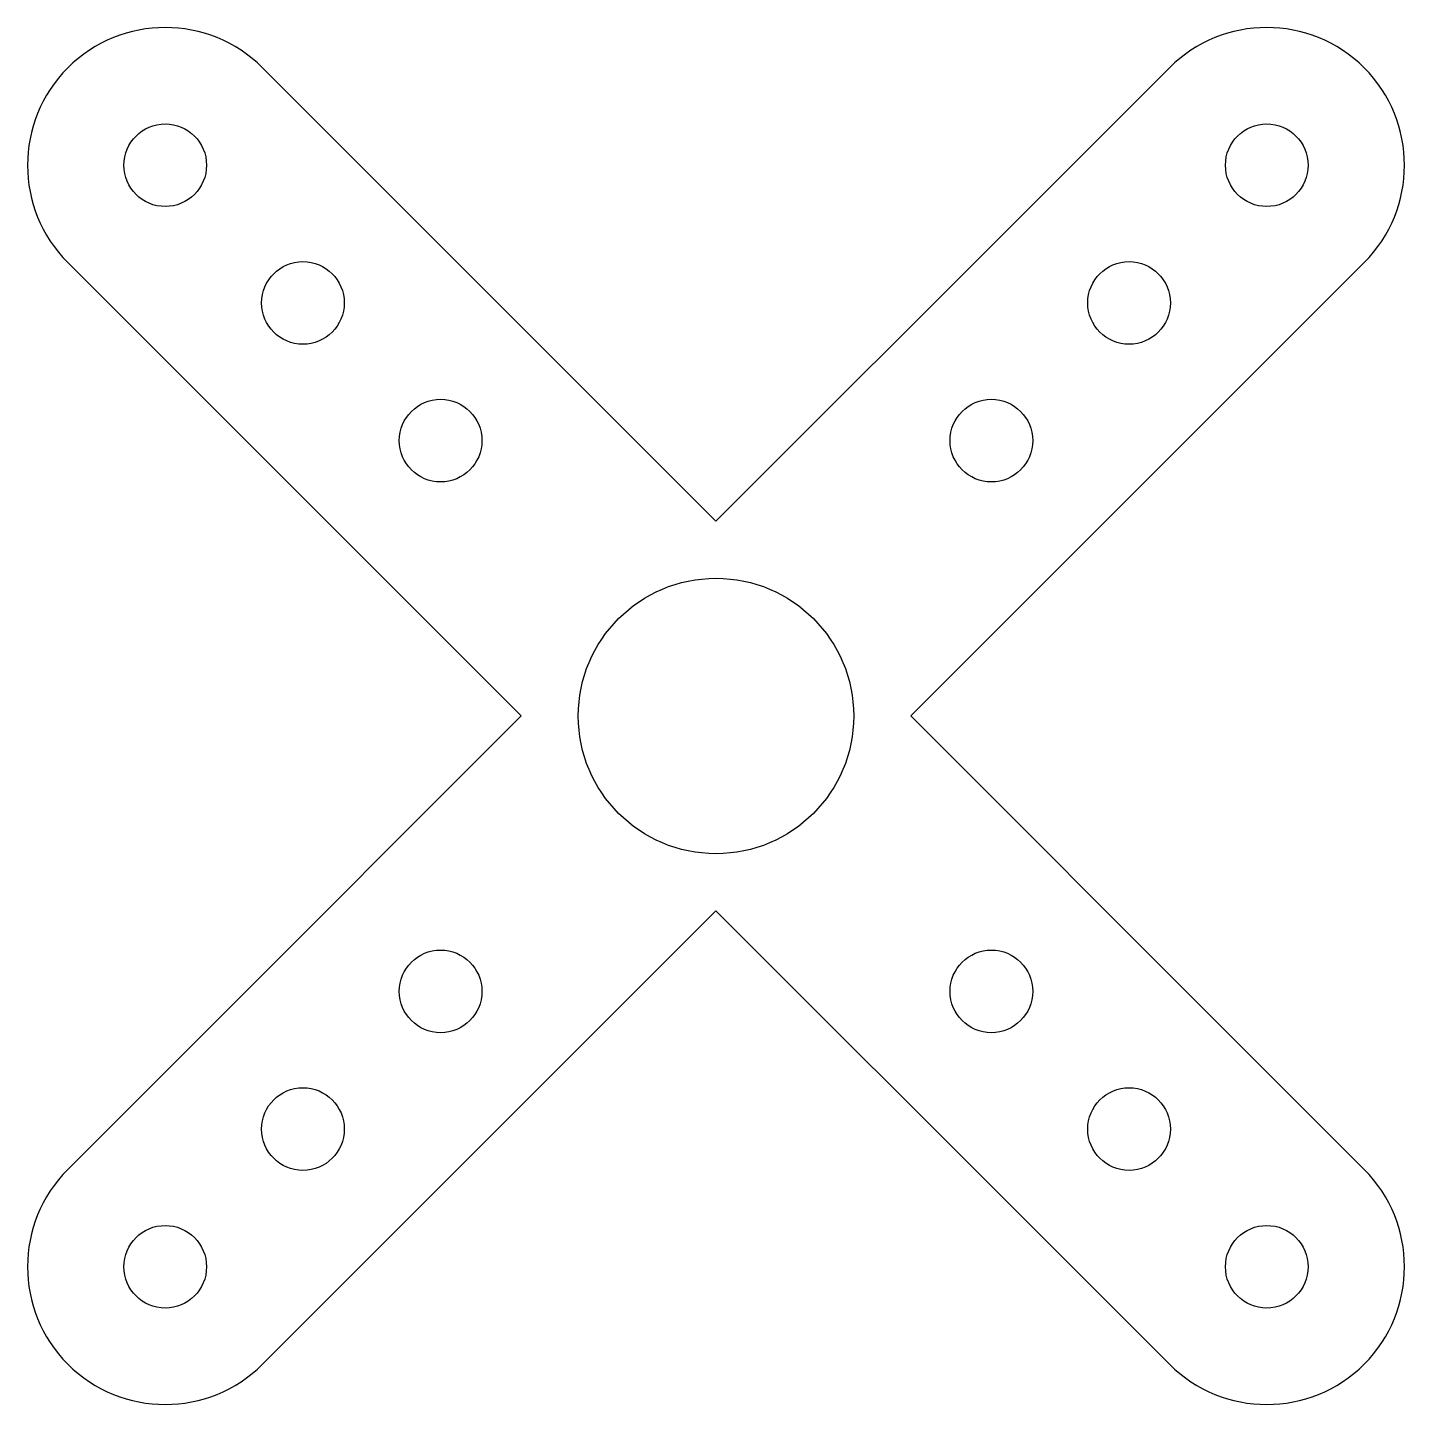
# Model space of a CAD drawing. Header units: millimetres. Extents: x -25 to 25, y -25 to 25.
import ezdxf

# ---------------------------------------------------------------- set-up
doc = ezdxf.new("R2010")
doc.units = ezdxf.units.MM
doc.layers.get('0').update_dxf_attribs({"linetype": 'CONTINUOUS'})

msp = doc.modelspace()

# ---------------------------------------------------------------- linework, layer by layer
msp.add_lwpolyline([(-11.464, -18.536), (0, -7.071), (11.464, -18.536), (16.464, -23.536, 1), (23.536, -16.464), (18.536, -11.464), (7.071, 0), (18.536, 11.464), (23.536, 16.464, 1), (16.464, 23.536), (11.464, 18.536), (0, 7.071), (-11.464, 18.536), (-16.464, 23.536, 1), (-23.536, 16.464), (-18.536, 11.464), (-7.071, 0), (-18.536, -11.464), (-23.536, -16.464, 1), (-16.464, -23.536)], format="xyb", close=True)
for centre, radius in [((-20, 20), 1.5), ((20, 20), 1.5), ((15, 15), 1.5), ((-15, 15), 1.5), ((-10, 10), 1.5), ((10, 10), 1.5), ((0, 0), 5), ((-10, -10), 1.5), ((10, -10), 1.5), ((-15, -15), 1.502), ((15, -15), 1.5), ((20, -20), 1.5), ((-20, -20), 1.5)]:
    msp.add_circle(centre, radius)

doc.saveas('drawing.dxf')
